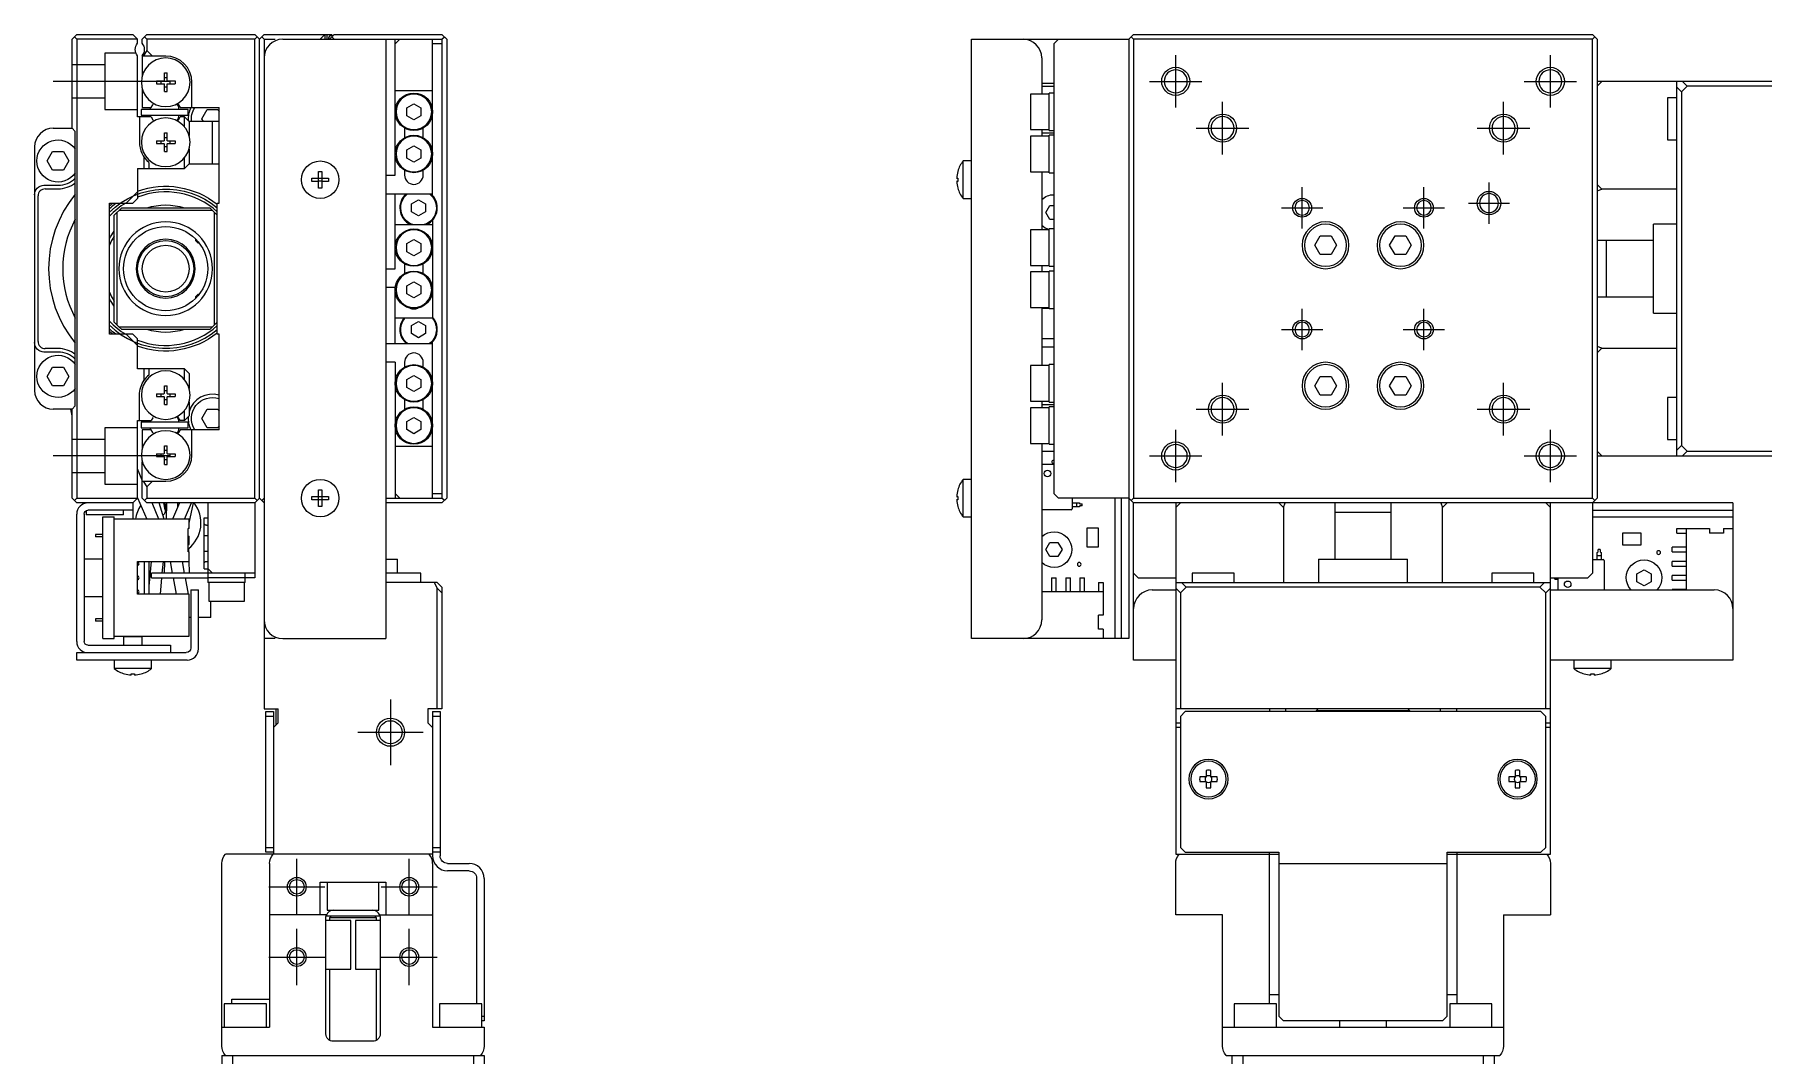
# Model space of a CAD drawing. Extents: x 0 to 717, y -8 to 419.
# Drawn here: x 0 to 184.6, y 210.7 to 319.7 of the extents above; entities that cross this region are included whole.
import ezdxf

# ---------------------------------------------------------------- set-up
doc = ezdxf.new("R2010")
doc.units = 0
doc.header["$LTSCALE"] = 0.5
doc.linetypes.add('CENTER', pattern=[50.8, 31.75, -6.35, 6.35, -6.35])
doc.linetypes.add('DASHED', pattern=[19.05, 12.7, -6.35])
for name, color, linetype in [('MSM_CENTER', 1, 'CENTER'), ('MSM_CONTINUOUS', 7, 'CONTINUOUS'), ('MSM_DASHED', 4, 'DASHED'), ('MSM_NARROW', 5, 'CONTINUOUS')]:
    doc.layers.add(name, color=color, linetype=linetype)

msp = doc.modelspace()

# ---------------------------------------------------------------- linework, layer by layer
at = {"layer": 'MSM_CENTER'}
for p, q in [((121.84, 311.87), (121.84, 317.47)), ((161.84, 311.87), (161.84, 317.47)), ((14.5, 314.67), (2, 314.67)), ((119.04, 314.67), (124.64, 314.67)), ((159.04, 314.67), (164.64, 314.67)), ((126.84, 306.87), (126.84, 312.47)), ((156.84, 306.87), (156.84, 312.47)), ((124.04, 309.67), (129.64, 309.67)), ((154.04, 309.67), (159.64, 309.67)), ((135.34, 298.97), (135.34, 303.37)), ((148.34, 298.97), (148.34, 303.37)), ((155.29, 299.47), (155.29, 303.87)), ((133.14, 301.17), (137.54, 301.17)), ((146.14, 301.17), (150.54, 301.17)), ((153.09, 301.67), (157.49, 301.67)), ((135.34, 285.97), (135.34, 290.37)), ((148.34, 285.97), (148.34, 290.37)), ((133.14, 288.17), (137.54, 288.17)), ((146.14, 288.17), (150.54, 288.17)), ((126.84, 276.87), (126.84, 282.47)), ((156.84, 276.87), (156.84, 282.47)), ((124.04, 279.67), (129.64, 279.67)), ((154.04, 279.67), (159.64, 279.67)), ((121.84, 271.87), (121.84, 277.47)), ((161.84, 271.87), (161.84, 277.47)), ((14.5, 274.67), (2, 274.67)), ((119.04, 274.67), (124.64, 274.67)), ((159.04, 274.67), (164.64, 274.67)), ((38, 248.67), (38, 241.67)), ((34.5, 245.17), (41.5, 245.17)), ((28, 225.67), (28, 231.67)), ((40, 225.67), (40, 231.67)), ((25, 228.67), (31, 228.67)), ((37, 228.67), (43, 228.67)), ((28, 218.17), (28, 224.17)), ((40, 218.17), (40, 224.17)), ((25, 221.17), (31, 221.17)), ((37, 221.17), (43, 221.17))]:
    msp.add_line(p, q, dxfattribs=at)
at = {"layer": 'MSM_CONTINUOUS'}
for p, q in [((4, 319.17), (4.5, 319.67)), ((4.25, 319.42), (4.5, 319.17)), ((4.5, 319.67), (10.5, 319.67)), ((10.5, 319.67), (11, 319.17)), ((11.5, 319.17), (12, 319.67)), ((11.75, 319.42), (12, 319.17)), ((12, 319.67), (23.5, 319.67)), ((24, 319.17), (23.5, 319.67)), ((23.5, 319.17), (23.75, 319.42)), ((24.5, 319.67), (24, 319.17)), ((24.5, 319.17), (24.25, 319.42)), ((24.5, 319.67), (31.7, 319.67)), ((31, 319.67), (30.5, 319.17)), ((31, 319.67), (31, 319.17)), ((31.2, 319.67), (31.2, 319.17)), ((32, 319.67), (31.5, 319.17)), ((31.7, 319.67), (31.8, 319.57)), ((31.7, 319.57), (31.9, 319.57)), ((31.75, 319.42), (32, 319.17)), ((32, 319.67), (43.5, 319.67)), ((44, 319.17), (43.5, 319.67)), ((43.5, 319.17), (43.75, 319.42)), ((116.84, 319.17), (117.34, 319.67)), ((117.34, 319.17), (117.09, 319.42)), ((117.34, 319.67), (166.34, 319.67)), ((166.34, 319.67), (166.84, 319.17)), ((166.59, 319.42), (166.34, 319.17)), ((4, 309.67), (4, 319.17)), ((4.5, 319.17), (4.5, 270.17)), ((11, 319.17), (4.5, 319.17)), ((11, 318.73), (11, 319.17)), ((11.5, 318.73), (11.5, 319.17)), ((12, 317.97), (11.58, 317.37)), ((12, 319.17), (12, 317.97)), ((23.5, 319.17), (12, 319.17)), ((12.6, 317.37), (12, 317.97)), ((23.5, 270.17), (23.5, 319.17)), ((24, 270.17), (24, 319.17)), ((24.5, 319.17), (25.7, 319.17)), ((24.5, 319.17), (24.5, 247.67)), ((26.5, 319.17), (43.5, 319.17)), ((31.4, 319.27), (31.4, 319.17)), ((37.5, 319.17), (37.5, 255.17)), ((38.5, 318.67), (39, 319.17)), ((38.5, 304.67), (38.5, 319.17)), ((42.5, 302.49), (42.5, 319.17)), ((43.5, 318.67), (42.5, 318.67)), ((43.5, 319.17), (43.5, 270.17)), ((44, 319.17), (44, 270.17)), ((100.04, 255.17), (100.04, 319.17)), ((100.04, 319.17), (116.84, 319.17)), ((109.34, 319.17), (108.84, 318.67)), ((108.84, 318.67), (108.84, 270.67)), ((116.84, 319.17), (116.84, 255.17)), ((166.34, 319.17), (117.34, 319.17)), ((117.34, 319.17), (117.34, 270.17)), ((166.34, 270.17), (166.34, 319.17)), ((166.84, 319.17), (166.84, 270.17)), ((11, 310.87), (11, 317.4)), ((11.5, 317.4), (11.5, 315.28)), ((14, 317.37), (11.5, 317.37)), ((107.54, 317.17), (107.54, 313.32)), ((11.4, 314.67), (11, 314.67)), ((11.5, 313.85), (11.5, 311.87)), ((13, 314.71), (13.8, 314.71)), ((13, 314.71), (13, 314.42)), ((13, 314.42), (13.8, 314.42)), ((13.53, 314.42), (13.53, 314.71)), ((13.86, 315.57), (14.15, 315.57)), ((13.86, 314.77), (13.86, 315.57)), ((14.15, 315.04), (13.86, 315.04)), ((13.86, 313.57), (13.86, 314.36)), ((13.86, 314.1), (14.15, 314.1)), ((14.15, 314.77), (14.15, 315.57)), ((14.15, 313.57), (14.15, 314.36)), ((14.21, 314.71), (15, 314.71)), ((14.21, 314.42), (15, 314.42)), ((14.47, 314.42), (14.47, 314.71)), ((15, 314.71), (15, 314.42)), ((16.8, 311.87), (16.8, 314.57)), ((107.54, 314.47), (108.84, 314.47)), ((107.54, 314.17), (108.84, 314.17)), ((166.84, 314.17), (167.34, 314.67)), ((204.34, 314.67), (166.84, 314.67)), ((175.34, 274.67), (175.34, 314.67)), ((175.84, 313.55), (175.34, 314.05)), ((176.45, 314.17), (175.84, 313.55)), ((175.95, 314.67), (176.45, 314.17)), ((188.84, 314.17), (176.45, 314.17)), ((12.46, 311.87), (12.63, 312.16)), ((13.86, 313.57), (14.15, 313.57)), ((15.37, 312.16), (15.54, 311.87)), ((42.5, 313.67), (38.5, 313.67)), ((39.75, 311.85), (40.5, 312.28)), ((40.5, 312.28), (41.25, 311.85)), ((106.34, 313.32), (106.34, 309.52)), ((108.34, 313.32), (106.34, 313.32)), ((108.34, 309.42), (108.34, 313.42)), ((108.84, 313.42), (108.34, 313.42)), ((174.34, 312.92), (174.34, 308.42)), ((175.34, 312.92), (174.34, 312.92)), ((175.84, 313.55), (175.84, 275.78)), ((12.46, 310.87), (11, 310.87)), ((11.2, 310.87), (11.2, 308.17)), ((11.39, 311.67), (11.39, 311.07)), ((16.39, 311.67), (11.39, 311.67)), ((11.39, 311.07), (16.39, 311.07)), ((11.5, 311.87), (12.46, 311.87)), ((12.46, 310.87), (12.63, 310.57)), ((15.37, 310.57), (15.54, 310.87)), ((15.54, 311.87), (19.7, 311.87)), ((16, 310.87), (15.54, 310.87)), ((16, 309.83), (16, 310.87)), ((16, 310.87), (16.5, 310.37)), ((16.39, 311.07), (16.39, 311.67)), ((16.5, 310.37), (16.5, 308.88)), ((19.7, 310.37), (16.5, 310.37)), ((17.85, 310.67), (18.42, 311.67)), ((18.02, 310.37), (17.85, 310.67)), ((18.42, 311.67), (19.58, 311.67)), ((19, 305.87), (19, 310.37)), ((19.58, 311.67), (19.7, 311.45)), ((19.7, 301.67), (19.7, 311.87)), ((39.75, 310.98), (39.75, 311.85)), ((40.5, 310.55), (39.75, 310.98)), ((41.25, 310.98), (40.5, 310.55)), ((41.25, 311.85), (41.25, 310.98)), ((2, 309.67), (4, 309.67)), ((4.35, 309.32), (4, 309.67)), ((4.35, 280.02), (4.35, 309.32)), ((13, 308.31), (13.8, 308.31)), ((13, 308.31), (13, 308.02)), ((13.53, 308.02), (13.53, 308.31)), ((13.86, 309.17), (14.15, 309.17)), ((13.86, 308.37), (13.86, 309.17)), ((14.15, 308.64), (13.86, 308.64)), ((14.15, 308.37), (14.15, 309.17)), ((14.21, 308.31), (15, 308.31)), ((14.47, 308.02), (14.47, 308.31)), ((15, 308.31), (15, 308.02)), ((39.5, 309.68), (39.5, 308.65)), ((41.5, 308.65), (41.5, 309.68)), ((106.34, 309.52), (108.34, 309.52)), ((106.34, 308.82), (106.34, 305.02)), ((108.34, 308.82), (106.34, 308.82)), ((107.54, 309.52), (107.54, 308.82)), ((107.54, 309.17), (108.84, 309.17)), ((108.34, 309.42), (108.84, 309.42)), ((108.34, 304.92), (108.34, 308.92)), ((108.84, 308.92), (108.34, 308.92)), ((174.34, 308.42), (175.34, 308.42)), ((0, 307.67), (0, 281.67)), ((1.35, 306.17), (1.92, 307.17)), ((1.92, 307.17), (3.08, 307.17)), ((3.08, 307.17), (3.65, 306.17)), ((11.7, 305.37), (11.7, 306.57)), ((13, 308.02), (13.8, 308.02)), ((13.86, 307.17), (13.86, 307.96)), ((13.86, 307.7), (14.15, 307.7)), ((13.86, 307.17), (14.15, 307.17)), ((14.15, 307.17), (14.15, 307.96)), ((14.21, 308.02), (15, 308.02)), ((16, 305.37), (16, 306.5)), ((16.5, 307.45), (16.5, 305.87)), ((39.75, 307.35), (40.5, 307.78)), ((39.75, 306.48), (39.75, 307.35)), ((40.5, 306.05), (39.75, 306.48)), ((40.5, 307.78), (41.25, 307.35)), ((41.25, 306.48), (40.5, 306.05)), ((41.25, 307.35), (41.25, 306.48)), ((1.92, 305.17), (1.35, 306.17)), ((3.08, 305.17), (1.92, 305.17)), ((3.65, 306.17), (3.08, 305.17)), ((11, 305.37), (16, 305.37)), ((11, 305.37), (11, 302.17)), ((12.2, 306.02), (12.2, 305.37)), ((16.5, 305.87), (16, 305.37)), ((16.5, 305.87), (19.7, 305.87)), ((30.32, 305.05), (30.68, 305.05)), ((30.32, 304.35), (30.32, 305.05)), ((30.68, 305.05), (30.68, 304.35)), ((37.5, 304.67), (38.5, 304.67)), ((39.5, 305.18), (39.5, 304.67)), ((41.5, 304.67), (41.5, 305.18)), ((98.57, 305.05), (98.57, 305.05)), ((99.14, 302.17), (99.14, 306.17)), ((100.04, 306.17), (99.14, 306.17)), ((106.34, 305.02), (108.34, 305.02)), ((107.54, 305.02), (107.54, 298.82)), ((107.54, 305), (108.34, 305)), ((108.34, 304.92), (108.84, 304.92)), ((1, 303.57), (2.5, 303.57)), ((1.13, 303.18), (2.5, 303.18)), ((9.79, 301.67), (11, 302.87)), ((29.61, 304.35), (30.32, 304.35)), ((29.61, 303.99), (29.61, 304.35)), ((30.32, 303.99), (29.61, 303.99)), ((30.33, 304.33), (30.32, 304.35)), ((30.33, 304), (30.32, 303.99)), ((30.32, 303.28), (30.32, 303.99)), ((30.68, 303.28), (30.32, 303.28)), ((30.33, 304.33), (30.67, 304.33)), ((30.33, 304), (30.33, 304.33)), ((30.67, 304), (30.33, 304)), ((30.67, 304.33), (30.68, 304.35)), ((30.67, 304.33), (30.67, 304)), ((30.67, 304), (30.68, 303.99)), ((30.68, 304.35), (31.39, 304.35)), ((30.68, 303.99), (30.68, 303.28)), ((31.39, 303.99), (30.68, 303.99)), ((31.39, 304.35), (31.39, 303.99)), ((98.45, 304.35), (98.57, 304.35)), ((98.57, 303.99), (98.45, 303.99)), ((98.57, 304.35), (98.57, 303.99)), ((98.57, 303.28), (98.57, 303.28)), ((167.34, 303.15), (166.84, 303.65)), ((166.84, 302.97), (167.34, 303.15)), ((175.34, 303.15), (167.34, 303.15)), ((0.38, 286.89), (0.38, 302.44)), ((8, 301.67), (10.5, 301.67)), ((8, 287.67), (8, 301.67)), ((8.5, 300.37), (9.3, 301.17)), ((9.3, 301.17), (18.7, 301.17)), ((11, 302.17), (10.5, 301.67)), ((18.7, 301.17), (19.5, 300.37)), ((19.5, 287.67), (19.5, 301.67)), ((19.5, 301.67), (19.7, 301.67)), ((37.5, 302.67), (42.5, 302.67)), ((38.5, 294.67), (38.5, 302.67)), ((40.25, 301.6), (41, 302.03)), ((40.25, 300.73), (40.25, 301.6)), ((41, 302.03), (41.75, 301.6)), ((41.75, 301.6), (41.75, 300.73)), ((99.14, 302.17), (100.04, 302.17)), ((107.97, 300.67), (108.41, 301.42)), ((108.41, 301.42), (108.84, 301.42)), ((8.5, 288.97), (8.5, 300.37)), ((8.8, 300.67), (8.8, 288.67)), ((19, 300.87), (9, 300.87)), ((19.2, 288.67), (19.2, 300.67)), ((38.5, 299.37), (42.5, 299.37)), ((41, 300.3), (40.25, 300.73)), ((41.75, 300.73), (41, 300.3)), ((42.5, 299.84), (42.5, 289.37)), ((108.41, 299.92), (107.97, 300.67)), ((108.84, 299.92), (108.41, 299.92)), ((172.84, 289.92), (172.84, 299.42)), ((175.34, 299.42), (172.84, 299.42)), ((17.2, 297.64), (17.2, 297.83)), ((17.2, 297.64), (17.43, 297.42)), ((17.43, 297.58), (17.43, 297.42)), ((17.43, 297.42), (17.56, 297.42)), ((39.75, 297.35), (40.5, 297.78)), ((39.75, 296.48), (39.75, 297.35)), ((40.5, 297.78), (41.25, 297.35)), ((41.25, 297.35), (41.25, 296.48)), ((106.34, 298.82), (106.34, 295.02)), ((108.34, 298.82), (106.34, 298.82)), ((108.34, 294.92), (108.34, 298.92)), ((108.84, 298.92), (108.34, 298.92)), ((136.68, 297.17), (137.26, 298.17)), ((137.26, 298.17), (138.42, 298.17)), ((138.42, 298.17), (138.99, 297.17)), ((144.68, 297.17), (145.26, 298.17)), ((145.26, 298.17), (146.42, 298.17)), ((146.42, 298.17), (146.99, 297.17)), ((172.84, 297.67), (166.84, 297.67)), ((167.84, 291.67), (167.84, 297.67)), ((40.5, 296.05), (39.75, 296.48)), ((41.25, 296.48), (40.5, 296.05)), ((137.26, 296.17), (136.68, 297.17)), ((138.42, 296.17), (137.26, 296.17)), ((138.99, 297.17), (138.42, 296.17)), ((145.26, 296.17), (144.68, 297.17)), ((146.42, 296.17), (145.26, 296.17)), ((146.99, 297.17), (146.42, 296.17)), ((11.04, 293.6), (11.04, 293.6)), ((16.97, 293.6), (16.97, 293.6)), ((37.5, 294.67), (38.5, 294.67)), ((39.5, 295.18), (39.5, 294.15)), ((41.5, 294.15), (41.5, 295.18)), ((106.34, 295.02), (108.34, 295.02)), ((106.34, 294.32), (106.34, 290.52)), ((108.34, 294.32), (106.34, 294.32)), ((107.54, 295.02), (107.54, 294.32)), ((108.34, 294.92), (108.84, 294.92)), ((108.34, 290.42), (108.34, 294.42)), ((108.84, 294.42), (108.34, 294.42)), ((12.56, 291.87), (12.63, 291.87)), ((12.69, 291.8), (12.63, 291.87)), ((15.38, 291.87), (15.31, 291.8)), ((15.38, 291.87), (15.44, 291.87)), ((17.43, 291.92), (17.2, 291.69)), ((17.2, 291.5), (17.2, 291.69)), ((17.43, 291.92), (17.43, 291.75)), ((17.56, 291.92), (17.43, 291.92)), ((38.5, 292.67), (37.5, 292.67)), ((38.5, 286.67), (38.5, 292.67)), ((39.75, 292.85), (40.5, 293.28)), ((39.75, 291.98), (39.75, 292.85)), ((40.5, 291.55), (39.75, 291.98)), ((40.5, 293.28), (41.25, 292.85)), ((41.25, 291.98), (40.5, 291.55)), ((41.25, 292.85), (41.25, 291.98)), ((166.84, 291.67), (172.84, 291.67)), ((106.34, 290.52), (108.34, 290.52)), ((107.54, 290.52), (107.54, 284.32)), ((108.34, 290.42), (107.54, 290.42)), ((108.34, 290.42), (108.84, 290.42)), ((172.84, 289.92), (175.34, 289.92)), ((8.8, 288.67), (8.5, 288.97)), ((8.8, 288.67), (9, 288.47)), ((9, 288.47), (19, 288.47)), ((9.3, 288.17), (9, 288.47)), ((18.7, 288.17), (9.3, 288.17)), ((19, 288.47), (18.7, 288.17)), ((19, 288.47), (19.2, 288.67)), ((19.5, 288.97), (19.2, 288.67)), ((42.5, 289.37), (38.5, 289.37)), ((40.25, 288.6), (41, 289.03)), ((40.25, 287.73), (40.25, 288.6)), ((41, 289.03), (41.75, 288.6)), ((41.75, 288.6), (41.75, 287.73)), ((2.5, 286.15), (1.13, 286.15)), ((10.5, 287.67), (8, 287.67)), ((11, 286.46), (9.79, 287.67)), ((10.5, 287.67), (11, 287.17)), ((11, 283.97), (11, 287.17)), ((19.7, 287.67), (19.5, 287.67)), ((19.7, 277.47), (19.7, 287.67)), ((37.5, 286.67), (42.5, 286.67)), ((41, 287.3), (40.25, 287.73)), ((41.75, 287.73), (41, 287.3)), ((42.5, 270.17), (42.5, 286.84)), ((107.54, 287.22), (108.84, 287.22)), ((108.84, 286.29), (107.54, 286.29)), ((167.34, 286.18), (166.84, 286.36)), ((166.84, 285.68), (167.34, 286.18)), ((167.34, 286.18), (175.34, 286.18)), ((2.5, 285.77), (1, 285.77)), ((38.5, 284.67), (37.5, 284.67)), ((38.5, 284.67), (38.5, 270.17)), ((39.5, 284.67), (39.5, 284.15)), ((41.5, 284.15), (41.5, 284.67)), ((106.34, 284.32), (106.34, 280.52)), ((108.34, 284.32), (106.34, 284.32)), ((108.34, 280.42), (108.34, 284.42)), ((108.84, 284.42), (108.34, 284.42)), ((1.35, 283.17), (1.92, 284.17)), ((1.92, 282.17), (1.35, 283.17)), ((1.92, 284.17), (3.08, 284.17)), ((3.08, 284.17), (3.65, 283.17)), ((3.65, 283.17), (3.08, 282.17)), ((16, 283.97), (11, 283.97)), ((11.7, 282.76), (11.7, 283.97)), ((12.2, 283.97), (12.2, 283.31)), ((16, 282.83), (16, 283.97)), ((16, 283.97), (16.5, 283.47)), ((16.5, 283.47), (16.5, 281.88)), ((39.75, 282.85), (40.5, 283.28)), ((39.75, 281.98), (39.75, 282.85)), ((40.5, 283.28), (41.25, 282.85)), ((41.25, 282.85), (41.25, 281.98)), ((136.68, 282.17), (137.26, 283.17)), ((137.26, 283.17), (138.42, 283.17)), ((138.42, 283.17), (138.99, 282.17)), ((144.68, 282.17), (145.26, 283.17)), ((145.26, 283.17), (146.42, 283.17)), ((146.42, 283.17), (146.99, 282.17)), ((3.08, 282.17), (1.92, 282.17)), ((11.2, 278.47), (11.2, 281.17)), ((13, 281.31), (13.8, 281.31)), ((13, 281.31), (13, 281.02)), ((13, 281.02), (13.8, 281.02)), ((13.53, 281.02), (13.53, 281.31)), ((13.86, 282.17), (14.15, 282.17)), ((13.86, 281.37), (13.86, 282.17)), ((14.15, 281.64), (13.86, 281.64)), ((13.86, 280.17), (13.86, 280.96)), ((13.86, 280.7), (14.15, 280.7)), ((14.15, 281.37), (14.15, 282.17)), ((14.15, 280.17), (14.15, 280.96)), ((14.21, 281.31), (15, 281.31)), ((14.21, 281.02), (15, 281.02)), ((14.47, 281.02), (14.47, 281.31)), ((15, 281.31), (15, 281.02)), ((39.5, 280.68), (39.5, 279.65)), ((40.5, 281.55), (39.75, 281.98)), ((41.25, 281.98), (40.5, 281.55)), ((41.5, 279.65), (41.5, 280.68)), ((137.26, 281.17), (136.68, 282.17)), ((138.42, 281.17), (137.26, 281.17)), ((138.99, 282.17), (138.42, 281.17)), ((145.26, 281.17), (144.68, 282.17)), ((146.42, 281.17), (145.26, 281.17)), ((146.99, 282.17), (146.42, 281.17)), ((174.34, 280.92), (174.34, 276.42)), ((175.34, 280.92), (174.34, 280.92)), ((4, 279.67), (2, 279.67)), ((4, 278.96), (3.88, 279.67)), ((4, 279.67), (4.35, 280.02)), ((4, 270.17), (4, 279.67)), ((12.63, 278.76), (12.46, 278.47)), ((13.86, 280.17), (14.15, 280.17)), ((15.54, 278.47), (15.37, 278.76)), ((16, 278.47), (16, 279.5)), ((16.5, 278.97), (16, 278.47)), ((16.5, 280.45), (16.5, 278.97)), ((17.85, 278.67), (18.42, 279.67)), ((18.42, 279.67), (19.58, 279.67)), ((19.58, 279.67), (19.7, 279.45)), ((39.75, 278.35), (40.5, 278.78)), ((40.5, 278.78), (41.25, 278.35)), ((106.34, 280.52), (108.34, 280.52)), ((106.34, 279.82), (106.34, 276.02)), ((108.34, 279.82), (106.34, 279.82)), ((107.54, 280.52), (107.54, 279.82)), ((107.54, 280.17), (108.84, 280.17)), ((108.34, 280.42), (108.84, 280.42)), ((108.34, 275.92), (108.34, 279.92)), ((108.84, 279.92), (108.34, 279.92)), ((11, 278.47), (12.46, 278.47)), ((11, 270.17), (11, 278.47)), ((11.39, 278.27), (11.39, 277.67)), ((16.39, 278.27), (11.39, 278.27)), ((11.39, 277.67), (16.39, 277.67)), ((12.46, 277.47), (11.5, 277.47)), ((11.5, 277.47), (11.5, 275.48)), ((12.63, 277.17), (12.46, 277.47)), ((15.54, 277.47), (15.37, 277.17)), ((16, 278.47), (15.54, 278.47)), ((19.7, 277.47), (15.54, 277.47)), ((16.39, 277.67), (16.39, 278.27)), ((16.8, 274.77), (16.8, 277.47)), ((18.42, 277.67), (17.85, 278.67)), ((19.58, 277.67), (18.42, 277.67)), ((19.7, 277.88), (19.58, 277.67)), ((39.75, 277.48), (39.75, 278.35)), ((40.5, 277.05), (39.75, 277.48)), ((41.25, 277.48), (40.5, 277.05)), ((41.25, 278.35), (41.25, 277.48)), ((13.86, 275.77), (14.15, 275.77)), ((13.86, 274.97), (13.86, 275.77)), ((14.15, 275.24), (13.86, 275.24)), ((14.15, 274.97), (14.15, 275.77)), ((42.5, 275.67), (38.5, 275.67)), ((106.34, 276.02), (108.34, 276.02)), ((107.54, 276.02), (107.54, 257.17)), ((107.54, 275.17), (108.84, 275.17)), ((108.34, 275.92), (108.84, 275.92)), ((167.34, 274.67), (166.84, 275.17)), ((174.34, 276.42), (175.34, 276.42)), ((175.34, 275.28), (175.84, 275.78)), ((175.84, 275.78), (176.45, 275.17)), ((176.45, 275.17), (175.95, 274.67)), ((176.45, 275.17), (188.84, 275.17)), ((11.4, 274.67), (11, 274.67)), ((11.5, 272.1), (11, 273.28)), ((11.5, 270.17), (11.5, 274.05)), ((13, 274.91), (13.8, 274.91)), ((13, 274.91), (13, 274.62)), ((13, 274.62), (13.8, 274.62)), ((13.53, 274.62), (13.53, 274.91)), ((13.86, 273.77), (13.86, 274.56)), ((13.86, 274.3), (14.15, 274.3)), ((13.86, 273.77), (14.15, 273.77)), ((14.15, 273.77), (14.15, 274.56)), ((14.21, 274.91), (15, 274.91)), ((14.21, 274.62), (15, 274.62)), ((14.47, 274.62), (14.47, 274.91)), ((15, 274.91), (15, 274.62)), ((107.54, 273.81), (108.84, 273.81)), ((166.84, 274.67), (204.34, 274.67)), ((11.5, 271.97), (14, 271.97)), ((11.58, 271.97), (12, 271.37)), ((12, 271.37), (12.6, 271.97)), ((12, 271.37), (12, 270.17)), ((99.14, 268.17), (99.14, 272.17)), ((100.04, 272.17), (99.14, 272.17)), ((4.5, 269.67), (4, 270.17)), ((4.5, 270.17), (4.25, 269.92)), ((4.5, 270.17), (11, 270.17)), ((10.5, 269.67), (4.5, 269.67)), ((11, 270.17), (10.5, 269.67)), ((10.5, 269.67), (10.5, 268.87)), ((10.53, 267.92), (10.53, 269.7)), ((11, 270.21), (11.98, 267.92)), ((12, 269.67), (11.5, 270.17)), ((12, 270.17), (11.75, 269.92)), ((12, 270.17), (23.5, 270.17)), ((23.5, 269.67), (12, 269.67)), ((13.28, 267.92), (12.54, 269.67)), ((13.85, 267.92), (13.29, 269.67)), ((13.94, 268.93), (13.8, 269.67)), ((13.92, 269.67), (14.06, 268.73)), ((14.09, 269.67), (14.06, 267.92)), ((15.46, 269.67), (14.72, 267.92)), ((15.29, 269.25), (15.29, 269.67)), ((16.02, 267.92), (16.77, 269.67)), ((16.5, 267.5), (16.97, 269.67)), ((18.5, 269.67), (18.5, 261.17)), ((23.75, 269.92), (23.5, 270.17)), ((23.5, 269.67), (24, 270.17)), ((23.5, 269.67), (23.5, 261.67)), ((24, 270.17), (24.5, 269.67)), ((24.25, 269.92), (24.5, 270.17)), ((29.61, 270.35), (30.32, 270.35)), ((29.61, 269.99), (29.61, 270.35)), ((30.32, 269.99), (29.61, 269.99)), ((30.32, 271.05), (30.68, 271.05)), ((30.32, 270.35), (30.32, 271.05)), ((30.33, 270.33), (30.32, 270.35)), ((30.33, 270), (30.32, 269.99)), ((30.32, 269.28), (30.32, 269.99)), ((30.33, 270), (30.33, 270.33)), ((30.33, 270.33), (30.67, 270.33)), ((30.67, 270), (30.33, 270)), ((30.67, 270.33), (30.68, 270.35)), ((30.67, 270.33), (30.67, 270)), ((30.67, 270), (30.68, 269.99)), ((30.68, 271.05), (30.68, 270.35)), ((30.68, 270.35), (31.39, 270.35)), ((30.68, 269.99), (30.68, 269.28)), ((31.39, 269.99), (30.68, 269.99)), ((31.39, 270.35), (31.39, 269.99)), ((37.5, 270.17), (43.5, 270.17)), ((43.5, 269.67), (37.5, 269.67)), ((39, 270.17), (38.5, 270.67)), ((42.5, 270.67), (43.5, 270.67)), ((43.75, 269.92), (43.5, 270.17)), ((43.5, 269.67), (44, 270.17)), ((98.45, 270.35), (98.57, 270.35)), ((98.57, 269.99), (98.45, 269.99)), ((98.57, 271.05), (98.57, 271.05)), ((98.57, 270.35), (98.57, 269.99)), ((108.84, 270.67), (109.34, 270.17)), ((116.84, 270.17), (109.34, 270.17)), ((110.79, 270.17), (110.79, 269.01)), ((110.79, 269.67), (111.52, 269.67)), ((111.23, 269.67), (111.23, 269.24)), ((111.52, 269.67), (111.59, 269.56)), ((111.59, 269.56), (111.84, 269.56)), ((111.84, 269.36), (111.84, 269.56)), ((115.34, 270.17), (115.34, 255.17)), ((116.04, 255.17), (116.04, 270.17)), ((117.34, 269.67), (116.84, 270.17)), ((117.09, 269.92), (117.34, 270.17)), ((117.34, 270.17), (166.34, 270.17)), ((181.34, 269.67), (117.34, 269.67)), ((117.34, 252.87), (117.34, 269.67)), ((121.84, 269.67), (121.84, 232.17)), ((121.84, 269.17), (122.34, 269.67)), ((132.85, 269.67), (133.35, 269.17)), ((133.35, 269.17), (133.53, 269.67)), ((138.84, 269.67), (138.84, 263.67)), ((144.84, 263.67), (144.84, 269.67)), ((150.14, 269.67), (150.32, 269.17)), ((150.32, 269.17), (150.82, 269.67)), ((161.34, 269.67), (161.84, 269.17)), ((161.84, 232.17), (161.84, 269.67)), ((166.34, 270.17), (166.59, 269.92)), ((166.84, 270.17), (166.34, 269.67)), ((166.34, 269.67), (166.34, 262.17)), ((181.34, 269.67), (181.34, 252.87)), ((4.5, 254.87), (4.5, 268.47)), ((5.3, 268.47), (5.3, 254.87)), ((5.5, 268.81), (5.5, 268.37)), ((9.5, 268.37), (5.5, 268.37)), ((10.5, 268.87), (5.7, 268.87)), ((7.3, 255.17), (7.3, 268.17)), ((7.3, 268.17), (8.5, 268.17)), ((8.5, 255.17), (8.5, 268.17)), ((16.5, 267.92), (8.5, 267.92)), ((9.5, 268.37), (9.5, 268.87)), ((16.5, 266.92), (16.5, 267.92)), ((18.1, 262.62), (18.1, 268.08)), ((18.1, 268.08), (18.5, 268.08)), ((30.68, 269.28), (30.32, 269.28)), ((98.57, 269.28), (98.57, 269.28)), ((99.14, 268.17), (100.04, 268.17)), ((110.69, 268.91), (107.54, 268.91)), ((111.52, 269.24), (110.79, 269.24)), ((111.59, 269.36), (111.52, 269.24)), ((111.84, 269.36), (111.59, 269.36)), ((133.35, 269.17), (133.35, 261.17)), ((138.84, 268.67), (144.84, 268.67)), ((150.32, 261.17), (150.32, 269.17)), ((166.34, 268.87), (181.34, 268.87)), ((166.34, 268.17), (181.34, 268.17)), ((7.3, 266.29), (6.5, 266.29)), ((6.5, 266.29), (6.5, 266.04)), ((7.3, 266.04), (6.5, 266.04)), ((16.4, 264.42), (16.4, 266.92)), ((16.5, 266.92), (16.4, 266.92)), ((16.4, 266.12), (16.5, 266.12)), ((16.5, 265.22), (16.5, 266.12)), ((18.1, 266.17), (18.5, 266.17)), ((18.35, 267.28), (18.5, 267.28)), ((113.59, 266.96), (112.34, 266.96)), ((112.34, 266.96), (112.34, 264.96)), ((113.59, 264.96), (113.59, 266.96)), ((169.54, 266.42), (169.54, 265.17)), ((171.54, 266.42), (169.54, 266.42)), ((171.54, 265.17), (171.54, 266.42)), ((175.34, 266.42), (175.34, 266.92)), ((175.34, 266.92), (178.84, 266.92)), ((175.34, 266.42), (176.34, 266.42)), ((176.34, 266.92), (176.34, 260.37)), ((178.84, 266.92), (178.84, 266.42)), ((180.34, 266.42), (178.84, 266.42)), ((180.34, 266.92), (181.34, 266.92)), ((180.34, 266.92), (180.34, 266.42)), ((16.4, 265.74), (16.5, 265.74)), ((16.4, 265.59), (16.5, 265.59)), ((16.4, 265.22), (16.5, 265.22)), ((16.5, 264.42), (16.4, 264.42)), ((16.47, 264.42), (16.46, 264.79)), ((16.5, 263.42), (16.5, 264.42)), ((18.1, 264.52), (18.5, 264.52)), ((107.97, 264.67), (108.41, 265.42)), ((108.41, 263.92), (107.97, 264.67)), ((108.41, 265.42), (109.27, 265.42)), ((109.27, 265.42), (109.71, 264.67)), ((109.71, 264.67), (109.27, 263.92)), ((112.34, 264.96), (113.59, 264.96)), ((166.83, 264.35), (166.95, 264.42)), ((166.83, 263.62), (166.83, 264.35)), ((166.83, 264.06), (167.26, 264.06)), ((166.95, 264.42), (166.95, 264.67)), ((167.15, 264.67), (166.95, 264.67)), ((167.15, 264.67), (167.15, 264.42)), ((167.15, 264.42), (167.26, 264.35)), ((167.26, 264.35), (167.26, 263.62)), ((169.54, 265.17), (171.54, 265.17)), ((174.84, 264.42), (174.84, 264.92)), ((176.34, 264.92), (174.84, 264.92)), ((174.84, 264.42), (176.34, 264.42)), ((7.3, 263.67), (5.3, 263.67)), ((11, 263.42), (16.5, 263.42)), ((11, 259.92), (11, 263.42)), ((11.7, 263.42), (11.7, 259.92)), ((12.2, 263.42), (12.2, 259.92)), ((12.44, 263.42), (12.2, 260.77)), ((12.5, 261.67), (12.5, 262.17)), ((23.5, 262.17), (12.5, 262.17)), ((13.63, 262.17), (13.75, 263.42)), ((13.86, 262.17), (13.89, 263.42)), ((14.48, 263.42), (14.7, 262.17)), ((16.02, 262.17), (15.8, 263.42)), ((16.54, 262.17), (16.5, 263.51)), ((18.1, 262.62), (18.5, 262.62)), ((18.35, 263.42), (18.5, 263.42)), ((19, 262.17), (18.5, 262.67)), ((22.5, 261.17), (22.5, 262.17)), ((37.5, 263.67), (38.75, 263.67)), ((41.25, 262.17), (37.5, 262.17)), ((38.75, 262.17), (38.75, 263.67)), ((41.25, 261.17), (41.25, 262.17)), ((109.27, 263.92), (108.41, 263.92)), ((117.34, 262.17), (117.84, 261.67)), ((128.09, 262.17), (123.59, 262.17)), ((123.59, 262.17), (123.59, 261.17)), ((128.09, 261.17), (128.09, 262.17)), ((137.09, 263.67), (146.59, 263.67)), ((137.09, 263.67), (137.09, 261.17)), ((146.59, 261.17), (146.59, 263.67)), ((160.09, 262.17), (155.59, 262.17)), ((155.59, 262.17), (155.59, 261.17)), ((160.09, 261.17), (160.09, 262.17)), ((165.84, 261.67), (166.34, 262.17)), ((166.34, 263.62), (167.49, 263.62)), ((167.59, 263.52), (167.59, 260.37)), ((171.09, 262.1), (171.84, 262.53)), ((171.84, 262.53), (172.59, 262.1)), ((174.84, 262.92), (174.84, 263.42)), ((176.34, 263.42), (174.84, 263.42)), ((174.84, 262.92), (176.34, 262.92)), ((12.5, 261.67), (18.5, 261.67)), ((13.43, 259.92), (13.59, 261.67)), ((14.79, 261.67), (15.1, 259.92)), ((16.42, 259.92), (16.11, 261.67)), ((16.7, 260.37), (17.5, 260.37)), ((16.7, 260.37), (16.7, 254.17)), ((17.5, 254.07), (17.5, 260.37)), ((22.5, 261.67), (18.5, 261.67)), ((22.5, 261.17), (18.5, 261.17)), ((18.6, 261.17), (18.6, 259.17)), ((22.4, 259.17), (22.4, 261.17)), ((23.5, 261.67), (22.5, 261.67)), ((43, 261.17), (37.5, 261.17)), ((43, 260.55), (42.69, 261.17)), ((43, 261.17), (43.5, 260.67)), ((43, 247.67), (43, 260.55)), ((43.5, 260.05), (43, 260.55)), ((43.5, 260.67), (43.5, 247.67)), ((107.54, 261.67), (107.59, 261.67)), ((107.59, 260.17), (107.59, 261.67)), ((108.59, 261.67), (109.09, 261.67)), ((108.59, 261.67), (108.59, 260.17)), ((109.09, 260.17), (109.09, 261.67)), ((110.09, 261.67), (110.59, 261.67)), ((110.09, 261.67), (110.09, 260.17)), ((110.59, 260.17), (110.59, 261.67)), ((111.59, 261.67), (112.09, 261.67)), ((111.59, 261.67), (111.59, 260.17)), ((112.09, 260.17), (112.09, 261.67)), ((113.59, 261.17), (114.09, 261.17)), ((113.59, 261.17), (113.59, 260.17)), ((114.09, 261.17), (114.09, 257.67)), ((117.84, 261.67), (121.84, 261.67)), ((119.34, 260.37), (121.84, 260.37)), ((121.84, 261.17), (161.84, 261.17)), ((122.34, 260.05), (121.84, 260.55)), ((122.95, 260.67), (122.34, 260.05)), ((122.45, 261.17), (122.95, 260.67)), ((160.73, 260.67), (122.95, 260.67)), ((160.73, 260.67), (161.23, 261.17)), ((161.34, 260.05), (160.73, 260.67)), ((161.84, 260.55), (161.34, 260.05)), ((161.84, 261.67), (165.84, 261.67)), ((161.84, 260.37), (179.34, 260.37)), ((162.69, 260.37), (162.69, 261.67)), ((171.09, 261.23), (171.09, 262.1)), ((171.84, 260.8), (171.09, 261.23)), ((172.59, 261.23), (171.84, 260.8)), ((172.59, 262.1), (172.59, 261.23)), ((174.84, 261.42), (174.84, 261.92)), ((176.34, 261.92), (174.84, 261.92)), ((174.84, 261.42), (176.34, 261.42)), ((174.84, 260.37), (174.84, 260.42)), ((176.34, 260.42), (174.84, 260.42)), ((5.3, 259.67), (7.3, 259.67)), ((16.5, 259.92), (11, 259.92)), ((16.5, 255.42), (16.5, 259.92)), ((18.6, 259.17), (22.4, 259.17)), ((18.81, 257.42), (18.81, 259.17)), ((114.09, 260.17), (107.54, 260.17)), ((122.34, 260.05), (122.34, 247.67)), ((161.34, 247.67), (161.34, 260.05)), ((6.5, 257.29), (6.5, 257.04)), ((7.3, 257.29), (6.5, 257.29)), ((7.3, 257.04), (6.5, 257.04)), ((16.7, 257.42), (16.5, 257.42)), ((18.81, 257.42), (17.5, 257.42)), ((114.09, 257.67), (113.59, 257.67)), ((113.59, 256.17), (113.59, 257.67)), ((7.3, 255.17), (8.5, 255.17)), ((8.5, 255.42), (16.5, 255.42)), ((9.55, 255.42), (9.5, 255.37)), ((11.5, 255.37), (9.5, 255.37)), ((9.5, 255.37), (9.5, 254.47)), ((11.5, 255.37), (11.45, 255.42)), ((11.5, 254.47), (11.5, 255.37)), ((25.7, 255.17), (24.5, 255.17)), ((26.5, 255.17), (37.5, 255.17)), ((116.84, 255.17), (100.04, 255.17)), ((114.09, 256.17), (113.59, 256.17)), ((114.09, 256.17), (114.09, 255.17)), ((4.5, 252.87), (4.5, 253.67)), ((4.5, 253.67), (16.2, 253.67)), ((5.7, 254.47), (14.5, 254.47)), ((14.5, 254.47), (14.5, 253.67)), ((16.3, 252.87), (4.5, 252.87)), ((8.5, 252.87), (8.5, 251.97)), ((12.5, 251.97), (8.5, 251.97)), ((9.61, 251.39), (9.61, 251.4)), ((10.32, 251.4), (10.68, 251.4)), ((10.32, 251.28), (10.32, 251.4)), ((10.68, 251.4), (10.68, 251.28)), ((11.39, 251.4), (11.39, 251.39)), ((12.5, 251.97), (12.5, 252.87)), ((121.84, 252.87), (117.34, 252.87)), ((181.34, 252.87), (161.84, 252.87)), ((164.34, 252.87), (164.34, 251.97)), ((168.34, 251.97), (164.34, 251.97)), ((165.45, 251.39), (165.45, 251.4)), ((166.16, 251.4), (166.52, 251.4)), ((166.16, 251.28), (166.16, 251.4)), ((166.52, 251.4), (166.52, 251.28)), ((167.23, 251.4), (167.23, 251.39)), ((168.34, 251.97), (168.34, 252.87)), ((24.5, 247.67), (26, 247.67)), ((24.7, 247.37), (25.5, 247.37)), ((24.7, 232.37), (24.7, 247.37)), ((25.5, 247.37), (25.5, 232.17)), ((25.75, 247.67), (25.75, 245.92)), ((26, 246.17), (26, 247.67)), ((43.5, 247.67), (42, 247.67)), ((42, 247.67), (42, 246.17)), ((42.5, 247.37), (43.3, 247.37)), ((42.5, 247.37), (42.5, 231.97)), ((43.3, 247.37), (43.3, 231.97)), ((161.84, 247.67), (121.84, 247.67)), ((122.84, 247.37), (122.34, 246.87)), ((160.84, 247.37), (122.84, 247.37)), ((131.84, 247.67), (131.84, 247.37)), ((133.59, 247.37), (133.59, 247.67)), ((137.04, 247.67), (136.84, 247.47)), ((146.84, 247.47), (136.84, 247.47)), ((136.84, 247.47), (136.84, 247.37)), ((146.84, 247.47), (146.64, 247.67)), ((146.84, 247.37), (146.84, 247.47)), ((150.09, 247.67), (150.09, 247.37)), ((151.84, 247.37), (151.84, 247.67)), ((161.34, 246.87), (160.84, 247.37)), ((25.5, 246.87), (24.7, 246.87)), ((26, 246.17), (25.5, 245.67)), ((42.5, 245.67), (42, 246.17)), ((43.3, 246.87), (42.5, 246.87)), ((121.84, 246.17), (122.34, 246.17)), ((122.34, 245.67), (121.84, 245.67)), ((122.34, 246.87), (122.34, 232.87)), ((161.34, 232.87), (161.34, 246.87)), ((161.34, 246.17), (161.84, 246.17)), ((161.84, 245.67), (161.34, 245.67)), ((125.1, 240.41), (124.42, 240.41)), ((125.1, 241.08), (125.1, 240.41)), ((125.58, 240.41), (125.58, 241.08)), ((126.26, 240.41), (125.58, 240.41)), ((158.1, 240.41), (157.42, 240.41)), ((158.1, 241.08), (158.1, 240.41)), ((158.58, 240.41), (158.58, 241.08)), ((159.26, 240.41), (158.58, 240.41)), ((124.42, 239.93), (125.1, 239.93)), ((125.1, 239.93), (125.1, 239.25)), ((125.58, 239.25), (125.58, 239.93)), ((125.58, 239.93), (126.26, 239.93)), ((157.42, 239.93), (158.1, 239.93)), ((158.1, 239.93), (158.1, 239.25)), ((158.58, 239.25), (158.58, 239.93)), ((158.58, 239.93), (159.26, 239.93)), ((24.7, 232.87), (25.5, 232.87)), ((42.5, 232.87), (43.3, 232.87)), ((122.34, 232.87), (122.84, 232.37)), ((160.84, 232.37), (161.34, 232.87)), ((20, 211.67), (20, 231.17)), ((25.48, 232.17), (20.38, 232.17)), ((25.5, 232.37), (24.7, 232.37)), ((25.1, 231.17), (25.1, 213.67)), ((42.5, 232.17), (25.5, 232.17)), ((43.3, 232.37), (42.5, 232.37)), ((42.5, 231.17), (42.5, 213.67)), ((44.1, 231.17), (46.4, 231.17)), ((121.84, 232.17), (132.84, 232.17)), ((121.84, 225.67), (121.84, 231.17)), ((122.84, 232.37), (132.84, 232.37)), ((131.84, 216.17), (131.84, 232.37)), ((132.84, 232.37), (132.84, 214.87)), ((132.84, 231.17), (150.84, 231.17)), ((150.84, 214.87), (150.84, 232.37)), ((150.84, 232.37), (160.84, 232.37)), ((150.84, 232.17), (161.84, 232.17)), ((151.84, 232.37), (151.84, 216.17)), ((161.84, 231.17), (161.84, 225.67)), ((30.5, 229.17), (37.5, 229.17)), ((30.5, 225.67), (30.5, 229.17)), ((31.25, 229.17), (31.25, 226.17)), ((36.75, 226.17), (36.75, 229.17)), ((37.5, 229.17), (37.5, 225.67)), ((46.4, 230.37), (44.1, 230.37)), ((47.2, 229.57), (47.2, 216.17)), ((48, 229.57), (48, 214.37)), ((31.13, 225.67), (25.1, 225.67)), ((31.1, 212.97), (31.1, 225.37)), ((31.12, 225.57), (36.88, 225.57)), ((31.13, 225.67), (31.13, 225.57)), ((31.13, 225.57), (31.16, 225.66)), ((31.25, 226.17), (36.75, 226.17)), ((31.7, 225.57), (31.5, 225.37)), ((36.5, 225.37), (31.5, 225.37)), ((31.5, 225.37), (31.5, 225.07)), ((36.5, 225.37), (36.3, 225.57)), ((36.5, 225.07), (36.5, 225.37)), ((36.85, 225.65), (36.87, 225.57)), ((36.87, 225.67), (36.87, 225.57)), ((36.87, 225.67), (42.5, 225.67)), ((36.9, 225.37), (36.9, 212.97)), ((126.84, 225.67), (121.84, 225.67)), ((126.84, 211.67), (126.84, 225.67)), ((156.84, 225.67), (156.84, 211.67)), ((156.84, 225.67), (161.84, 225.67)), ((33.75, 225.07), (31.1, 225.07)), ((33.75, 219.87), (33.75, 225.07)), ((34.25, 225.07), (34.25, 219.87)), ((36.9, 225.07), (34.25, 225.07)), ((31.1, 219.87), (33.75, 219.87)), ((31.5, 219.87), (31.5, 212.27)), ((34.25, 219.87), (36.9, 219.87)), ((36.5, 212.27), (36.5, 219.87)), ((24.75, 216.17), (20.25, 216.17)), ((20.25, 216.17), (20.25, 213.67)), ((21.05, 216.17), (21.05, 216.67)), ((21.05, 216.67), (25.1, 216.67)), ((24.75, 213.67), (24.75, 216.17)), ((47.75, 216.17), (43.25, 216.17)), ((43.25, 216.17), (43.25, 213.67)), ((47.75, 213.67), (47.75, 216.17)), ((132.59, 216.17), (128.09, 216.17)), ((128.09, 216.17), (128.09, 213.67)), ((131.84, 217.17), (132.84, 217.17)), ((132.59, 213.67), (132.59, 216.17)), ((150.84, 217.17), (151.84, 217.17)), ((155.59, 216.17), (151.09, 216.17)), ((151.09, 216.17), (151.09, 213.67)), ((155.59, 213.67), (155.59, 216.17)), ((47.75, 214.87), (48, 214.87)), ((48, 214.37), (47.75, 214.37)), ((132.84, 214.87), (133.34, 214.37)), ((150.34, 214.37), (133.34, 214.37)), ((139.34, 214.37), (139.34, 213.67)), ((144.34, 213.67), (144.34, 214.37)), ((150.34, 214.37), (150.84, 214.87)), ((20, 213.67), (25.1, 213.67)), ((42.5, 213.67), (48, 213.67)), ((48, 213.67), (48, 211.67)), ((126.84, 213.67), (156.84, 213.67)), ((20, 210.67), (20, 203.68)), ((20, 210.67), (48, 210.67)), ((21.15, 210.67), (21.15, 203.68)), ((36.1, 212.17), (31.9, 212.17)), ((46.85, 210.67), (46.85, 203.68)), ((48, 210.67), (48, 203.68)), ((127.22, 210.67), (156.46, 210.67)), ((127.84, 210.67), (127.84, 203.68)), ((128.99, 210.67), (128.99, 203.68)), ((154.68, 210.67), (154.68, 203.68)), ((155.84, 210.67), (155.84, 203.68))]:
    msp.add_line(p, q, dxfattribs=at)
at = {"layer": 'MSM_CONTINUOUS', "extrusion": (0, 0, -1)}
for centre, radius in [((-14, 314.57), 2.6), ((-121.84, 314.67), 1.23), ((-161.84, 314.67), 1.23), ((-40.5, 311.42), 1.9), ((-14, 308.17), 2.6), ((-126.84, 309.67), 1.23), ((-156.84, 309.67), 1.23), ((-40.5, 306.92), 1.9), ((-135.34, 301.17), 0.783), ((-148.34, 301.17), 0.783), ((-155.29, 301.67), 1.01), ((-14, 294.67), 5), ((-137.84, 297.17), 2.5), ((-137.84, 297.17), 2.25), ((-145.84, 297.17), 2.5), ((-145.84, 297.17), 2.25), ((-14, 294.67), 3.15), ((-40.5, 296.92), 1.9), ((-40.5, 292.42), 1.9), ((-135.34, 288.17), 0.783), ((-148.34, 288.17), 0.783), ((-40.5, 282.42), 1.9), ((-137.84, 282.17), 2.5), ((-137.84, 282.17), 2.25), ((-145.84, 282.17), 2.5), ((-145.84, 282.17), 2.25), ((-14, 281.17), 2.6), ((-126.84, 279.67), 1.23), ((-156.84, 279.67), 1.23), ((-40.5, 277.92), 1.9), ((-14, 274.77), 2.6), ((-121.84, 274.67), 1.23), ((-161.84, 274.67), 1.23), ((-173.4, 264.36), 0.2), ((-111.54, 263.1), 0.2), ((-125.34, 240.17), 2.1), ((-125.34, 240.17), 1.9), ((-158.34, 240.17), 2.1), ((-158.34, 240.17), 1.9)]:
    msp.add_circle(centre, radius, dxfattribs=at)
at = {"layer": 'MSM_CONTINUOUS'}
for centre, radius in [((40.5, 311.42), 2), ((40.5, 306.92), 2), ((30.5, 304.17), 2), ((14, 294.67), 4.5), ((14, 294.67), 3), ((40.5, 296.92), 2), ((40.5, 292.42), 2), ((40.5, 282.42), 2), ((40.5, 277.92), 2), ((30.5, 270.17), 2), ((108.14, 272.81), 0.35), ((163.69, 260.97), 0.35), ((38, 245.17), 1.23), ((28, 228.67), 0.783), ((40, 228.67), 0.783), ((28, 221.17), 0.783), ((40, 221.17), 0.783)]:
    msp.add_circle(centre, radius, dxfattribs=at)
for centre, radius, start, end in [((31.7, 319.27), 0.3, 90, 180), ((10.75, 318.07), 1, 318.5904, 41.4096), ((26.5, 317.17), 2, 90, 180), ((105.54, 317.17), 2, 0, 90), ((14, 314.57), 2.8, 0, 90), ((13.89, 311.37), 1.59, 10.8931, 34.2044), ((13.89, 311.37), 1.59, 161.6416, 169.1069), ((13.89, 311.37), 1.59, 190.8931, 198.3584), ((14, 311.37), 1.59, 210, 216.1972), ((13.89, 311.37), 1.59, 325.7956, 349.1069), ((14, 311.37), 1.59, 323.8028, 330), ((19, 310.67), 2.6, 152.5136, 184.5966), ((2, 307.67), 2, 90, 180), ((14, 308.17), 2.8, 180, 229.9948), ((40.5, 304.67), 1, 180, 0), ((101.64, 304.17), 3.19, 163.8933, 176.7703), ((101.64, 304.17), 3.2, 141.3178, 163.8775), ((1.11, 302.46), 0.727, 88.5587, 181.4413), ((2.5, 306.17), 2.6, 270, 315.3603), ((2.5, 306.17), 2.98, 270, 308.3451), ((14, 294.67), 8.2, 47.8764, 111.4601), ((101.64, 304.17), 3.19, 183.2297, 196.1067), ((101.64, 304.17), 3.2, 196.1225, 218.6822), ((14, 294.67), 12.5, 140.5338, 219.4662), ((14, 294.67), 8.2, 121.3881, 137.0297), ((41, 301.17), 2, 131.4096, 244.1581), ((41, 301.17), 2, 295.8419, 48.5904), ((14, 294.67), 11, 151.3151, 208.6849), ((14, 294.67), 6.5, 147.7958, 157.3801), ((14, 294.67), 6.5, 202.6199, 212.2042), ((40.5, 291.37), 1, 244.6316, 295.3684), ((14, 294.67), 8.2, 222.9703, 238.6119), ((14, 294.67), 8.5, 225.0991, 310.3202), ((14, 294.67), 8.2, 248.5399, 312.1236), ((41, 288.17), 2, 143.1301, 228.5904), ((41, 288.17), 2, 311.4096, 41.4096), ((1.11, 286.87), 0.728, 178.6029, 271.3971), ((2.5, 283.17), 2.98, 51.6549, 90), ((2.5, 283.17), 2.6, 44.6397, 90), ((40.5, 284.67), 1, 0, 180), ((14, 281.17), 2.8, 130.0052, 145.2281), ((2, 281.67), 2, 180, 270), ((19, 278.67), 2.6, 74.3815, 164.0576), ((14, 277.97), 1.59, 143.8028, 150), ((13.89, 277.97), 1.59, 10.8931, 34.2044), ((14, 277.97), 1.59, 30, 36.1972), ((19, 278.67), 2.6, 175.4034, 207.4864), ((13.89, 277.97), 1.59, 161.6416, 169.1069), ((13.89, 277.97), 1.59, 190.8931, 198.3584), ((13.89, 277.97), 1.59, 325.7956, 349.1069), ((14, 274.77), 2.8, 270, 0), ((101.64, 270.17), 3.2, 141.3178, 163.8775), ((5.7, 268.47), 1.2, 90, 180), ((14.27, 267.52), 3.5, 307.542, 37.9), ((101.64, 270.17), 3.19, 163.8933, 176.7703), ((101.64, 270.17), 3.19, 183.2297, 196.1067), ((14.27, 267.52), 3.5, 146.9255, 173.4376), ((101.64, 270.17), 3.2, 196.1225, 218.6822), ((110.69, 269.01), 0.1, 270, 0), ((10.9, 263.17), 0.25, 293.5782, 66.4218), ((167.49, 263.52), 0.1, 0, 90), ((10.9, 261.67), 0.25, 293.5782, 66.4218), ((10.9, 260.17), 0.25, 293.5782, 66.4218), ((119.34, 258.37), 2, 90, 180), ((179.34, 258.37), 2, 0, 90), ((26.5, 257.17), 2, 180, 270), ((105.54, 257.17), 2, 270, 0), ((5.7, 254.87), 1.2, 180, 270), ((16.3, 254.07), 1.2, 270, 0), ((10.5, 254.47), 3.2, 231.3178, 253.8775), ((10.5, 254.47), 3.19, 253.8933, 266.7703), ((10.5, 254.47), 3.19, 273.2297, 286.1067), ((10.5, 254.47), 3.2, 286.1225, 308.6822), ((166.34, 254.47), 3.2, 231.3178, 253.8775), ((166.34, 254.47), 3.19, 253.8933, 266.7703), ((166.34, 254.47), 3.19, 273.2297, 286.1067), ((166.34, 254.47), 3.2, 286.1225, 308.6822), ((125.34, 240.17), 0.95, 165.3667, 194.6333), ((125.34, 240.17), 0.365, 138.8496, 221.1504), ((125.34, 240.17), 0.95, 75.3667, 104.6333), ((125.34, 240.17), 0.365, 48.8496, 131.1504), ((125.34, 240.17), 0.365, 318.8496, 41.1504), ((125.34, 240.17), 0.95, 345.3667, 14.6333), ((158.34, 240.17), 0.95, 165.3667, 194.6333), ((158.34, 240.17), 0.365, 138.8496, 221.1504), ((158.34, 240.17), 0.95, 75.3667, 104.6333), ((158.34, 240.17), 0.365, 48.8496, 131.1504), ((158.34, 240.17), 0.365, 318.8496, 41.1504), ((158.34, 240.17), 0.95, 345.3667, 14.6333), ((125.34, 240.17), 0.365, 228.8496, 311.1504), ((125.34, 240.17), 0.95, 255.3667, 284.6333), ((158.34, 240.17), 0.365, 228.8496, 311.1504), ((158.34, 240.17), 0.95, 255.3667, 284.6333), ((41, 231.17), 1.5, 0, 41.8103), ((44.1, 231.97), 1.6, 180, 270), ((46.4, 229.57), 1.6, 0, 90), ((31.9, 225.36), 0.802, 90.0987, 158.3567), ((36.1, 225.36), 0.801, 21.0842, 89.9342)]:
    msp.add_arc(centre, radius, start, end, dxfattribs=at)
at = {"layer": 'MSM_CONTINUOUS', "extrusion": (0, 0, -1)}
for centre, radius, start, end in [((-11.75, 318.07), 1, 318.5904, 41.4096), ((-13.8, 314.77), 0.06, 180, 270), ((-13.8, 314.36), 0.06, 90, 180), ((-14.21, 314.77), 0.06, 270, 0), ((-14.21, 314.36), 0.06, 0, 90), ((-14, 311.37), 1.59, 30, 36.1972), ((-14, 311.37), 1.59, 143.8028, 150), ((-19, 310.67), 2.25, 352.3377, 32.231), ((-2.5, 306.17), 2.25, 214.6921, 145.3079), ((-13.8, 308.37), 0.06, 180, 270), ((-14.21, 308.37), 0.06, 270, 0), ((-13.8, 307.96), 0.06, 90, 180), ((-14.21, 307.96), 0.06, 0, 90), ((-1, 302.57), 1, 0, 90), ((-14, 294.67), 8.5, 45.0991, 130.3202), ((-14, 294.67), 8.8, 70.0677, 128.6822), ((-14, 294.67), 9, 48.1897, 51.0576), ((-14, 294.67), 8.8, 47.0141, 52.6982), ((-14, 294.67), 6.8, 72.9174, 107.0826), ((-41, 301.17), 1.9, 288.6717, 52.1363), ((-41, 301.17), 1.9, 127.8636, 251.3283), ((-108.84, 300.67), 1.9, 46.8264, 90), ((-108.84, 300.67), 1.9, 285.2575, 313.1736), ((-14, 294.67), 6.8, 28.0725, 36.0189), ((-14, 294.67), 6.8, 323.9811, 331.9275), ((-14, 294.67), 8.8, 307.3018, 312.9859), ((-14, 294.67), 6.8, 252.9174, 287.0826), ((-41, 288.17), 1.9, 307.8636, 39.1667), ((-41, 288.17), 1.9, 140.8333, 232.1364), ((-1, 286.77), 1, 270, 0), ((-14, 294.67), 9, 308.9424, 311.8103), ((-14, 294.67), 8.8, 231.3178, 289.9323), ((-2.5, 283.17), 2.25, 214.6921, 145.3079), ((-14, 281.17), 2.8, 0, 34.7719), ((-13.8, 281.37), 0.06, 180, 270), ((-13.8, 280.96), 0.06, 90, 180), ((-14.21, 281.37), 0.06, 270, 0), ((-14.21, 280.96), 0.06, 0, 90), ((-19, 278.67), 2.25, 327.769, 108.1262), ((-14, 277.97), 1.59, 323.8028, 330), ((-14, 277.97), 1.59, 210, 216.1972), ((-13.8, 274.97), 0.06, 180, 270), ((-13.8, 274.56), 0.06, 90, 180), ((-14.21, 274.97), 0.06, 270, 0), ((-14.21, 274.56), 0.06, 0, 90), ((-108.84, 274.05), 0.2, 270, 90), ((-5.7, 268.47), 0.4, 0, 90), ((-13.35, 268.82), 0.6, 169.1542, 232.4513), ((-14.65, 268.82), 0.6, 343.9147, 351.7575), ((-18.35, 267.53), 0.25, 270, 0), ((-108.84, 264.67), 1.9, 46.8264, 313.1736), ((-18.35, 263.17), 0.25, 0, 90), ((-171.84, 261.67), 1.9, 316.8264, 223.1735), ((-162.45, 261.67), 0.2, 180, 0), ((-5.7, 254.87), 0.4, 270, 0), ((-16.2, 254.17), 0.5, 180, 270), ((-21.5, 231.17), 1.5, 0, 41.8103), ((-26.6, 231.17), 1.5, 0, 41.8103), ((-44.1, 231.97), 0.8, 270, 0), ((-123.34, 231.17), 1.5, 0, 41.8103), ((-160.34, 231.17), 1.5, 138.1897, 180), ((-46.4, 229.57), 0.8, 90, 180), ((-31.9, 225.37), 0.8, 0, 15.1266), ((-36.1, 225.37), 0.8, 164.8734, 180), ((-31.9, 212.97), 0.8, 270, 0), ((-36.1, 212.97), 0.8, 180, 270), ((-21.5, 211.67), 1.5, 318.1897, 0), ((-46.5, 211.67), 1.5, 180, 221.8103), ((-128.34, 211.67), 1.5, 318.1897, 0), ((-155.34, 211.67), 1.5, 180, 221.8103)]:
    msp.add_arc(centre, radius, start, end, dxfattribs=at)
at = {"layer": 'MSM_DASHED'}
for p, q in [((7.5, 317.67), (7.5, 311.67)), ((10.83, 317.67), (7.5, 317.67)), ((7.5, 316.42), (4, 316.42)), ((4, 312.92), (7.5, 312.92)), ((7.5, 311.67), (11, 311.67)), ((7.5, 277.67), (7.5, 271.67)), ((11, 277.67), (7.5, 277.67)), ((7.5, 276.42), (4, 276.42)), ((4, 272.92), (7.5, 272.92)), ((7.5, 271.67), (11, 271.67))]:
    msp.add_line(p, q, dxfattribs=at)
at = {"layer": 'MSM_NARROW'}
for centre, radius in [((121.84, 314.67), 1.5), ((161.84, 314.67), 1.5), ((126.84, 309.67), 1.5), ((156.84, 309.67), 1.5), ((155.29, 301.67), 1.25), ((135.34, 301.17), 1), ((148.34, 301.17), 1), ((14, 294.67), 2.5), ((135.34, 288.17), 1), ((148.34, 288.17), 1), ((126.84, 279.67), 1.5), ((156.84, 279.67), 1.5), ((121.84, 274.67), 1.5), ((161.84, 274.67), 1.5), ((38, 245.17), 1.5), ((28, 228.67), 1), ((40, 228.67), 1), ((28, 221.17), 1), ((40, 221.17), 1)]:
    msp.add_circle(centre, radius, dxfattribs=at)

doc.saveas('drawing.dxf')
